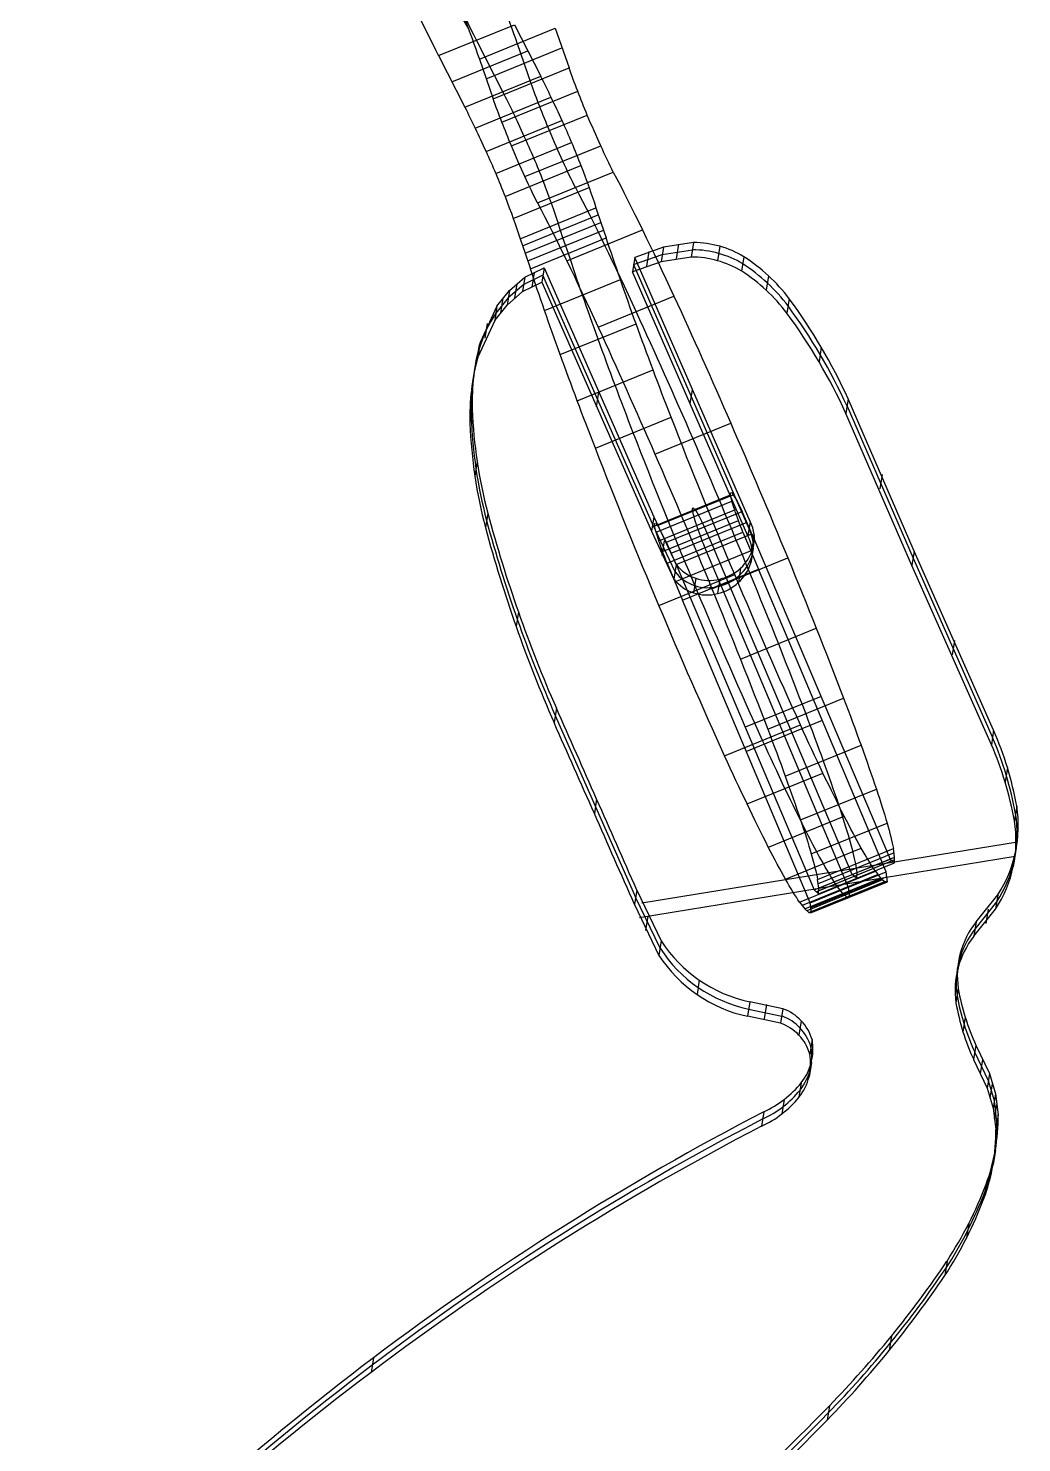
# Model space of a CAD drawing. Extents: x 14 to 133, y -39 to 144.
# Drawn here: x 108.68 to 132.84, y 70.88 to 105.27 of the extents above; entities that cross this region are included whole.
import ezdxf

# ---------------------------------------------------------------- set-up
doc = ezdxf.new("R2010")
doc.units = 0
doc.header["$MEASUREMENT"] = 0
doc.layers.add('LAYER_1', color=255, linetype='CONTINUOUS')

msp = doc.modelspace()

# ---------------------------------------------------------------- linework, layer by layer
at = {"layer": 'LAYER_1', "color": 9}
for p, q in [((114.804, 113.244, 53.295), (119.388, 105.243, 66.389)), ((118.655, 104.608, 56.562), (120.499, 105.36, 56.376)), ((118.655, 104.608, 56.562), (120.499, 105.36, 56.376)), ((119.649, 104.521, 66.053), (121.492, 105.272, 65.867)), ((119.649, 104.521, 66.053), (121.492, 105.272, 65.867)), ((120.499, 105.36, 56.376), (121.138, 104.107, 57.638)), ((120.499, 105.36, 56.376), (121.138, 104.107, 57.638)), ((121.492, 105.272, 65.867), (121.828, 104.307, 65.293)), ((121.492, 105.272, 65.867), (121.828, 104.307, 65.293)), ((120.216, 103.731, 57.731), (119.577, 104.984, 56.469)), ((120.907, 103.931, 65.386), (120.571, 104.897, 65.96)), ((118.655, 104.608, 56.562), (119.294, 103.355, 57.824)), ((118.655, 104.608, 56.562), (119.294, 103.355, 57.824)), ((118.978, 103.971, 57.181), (120.822, 104.723, 56.995)), ((119.812, 104.046, 65.749), (121.655, 104.798, 65.563)), ((119.649, 104.521, 66.053), (119.985, 103.555, 65.479)), ((119.649, 104.521, 66.053), (119.985, 103.555, 65.479)), ((119.985, 103.555, 65.479), (121.828, 104.307, 65.293)), ((119.985, 103.555, 65.479), (121.828, 104.307, 65.293)), ((119.294, 103.355, 57.824), (121.138, 104.107, 57.638)), ((119.294, 103.355, 57.824), (121.138, 104.107, 57.638)), ((119.545, 102.843, 58.246), (121.389, 103.595, 58.06)), ((120.195, 102.993, 65.291), (122.039, 103.745, 65.105)), ((119.81, 102.276, 58.582), (121.654, 103.028, 58.396)), ((119.81, 102.276, 58.582), (121.654, 103.028, 58.396)), ((120.428, 102.411, 65.249), (122.272, 103.163, 65.063)), ((120.428, 102.411, 65.249), (122.272, 103.163, 65.063)), ((120.044, 101.745, 58.759), (121.888, 102.497, 58.572)), ((120.754, 101.665, 65.471), (122.598, 102.417, 65.285)), ((120.273, 101.183, 58.757), (122.117, 101.935, 58.571)), ((120.273, 101.183, 58.757), (122.117, 101.935, 58.571)), ((121.061, 101.025, 65.927), (122.905, 101.777, 65.741)), ((121.061, 101.025, 65.927), (122.905, 101.777, 65.741)), ((120.472, 100.646, 58.553), (122.316, 101.398, 58.367)), ((120.639, 100.156, 58.235), (122.483, 100.908, 58.049)), ((120.639, 100.156, 58.235), (122.483, 100.908, 58.049)), ((122.483, 100.908, 58.049), (122.601, 100.554, 57.783)), ((122.483, 100.908, 58.049), (122.601, 100.554, 57.783)), ((120.696, 99.983, 58.096), (122.54, 100.735, 57.91)), ((120.757, 99.802, 57.969), (122.601, 100.554, 57.783)), ((120.757, 99.802, 57.969), (122.601, 100.554, 57.783)), ((121.679, 100.178, 57.876), (121.561, 100.532, 58.142)), ((122.601, 100.554, 57.783), (122.733, 100.175, 57.562)), ((122.601, 100.554, 57.783), (122.733, 100.175, 57.562)), ((120.639, 100.156, 58.235), (120.757, 99.802, 57.969)), ((120.639, 100.156, 58.235), (120.757, 99.802, 57.969)), ((120.822, 99.615, 57.852), (122.666, 100.367, 57.666)), ((120.89, 99.423, 57.748), (122.733, 100.175, 57.562)), ((120.89, 99.423, 57.748), (122.733, 100.175, 57.562)), ((121.812, 99.799, 57.655), (121.679, 100.178, 57.876)), ((121.771, 99.621, 67.282), (123.615, 100.373, 67.096)), ((120.757, 99.802, 57.969), (120.89, 99.423, 57.748)), ((120.757, 99.802, 57.969), (120.89, 99.423, 57.748)), ((123.397, 99.526, 61.518), (124.095, 99.774, 61.454)), ((124.122, 99.949, 62.438), (123.425, 99.702, 62.502)), ((124.122, 99.949, 62.438), (123.425, 99.702, 62.502)), ((123.767, 99.842, 62.467), (123.712, 99.491, 60.499)), ((124.122, 99.949, 62.438), (124.067, 99.598, 60.47)), ((124.122, 99.949, 62.438), (124.067, 99.598, 60.47)), ((124.095, 99.774, 61.454), (124.828, 99.887, 61.413)), ((124.855, 100.062, 62.397), (124.122, 99.949, 62.438)), ((124.855, 100.062, 62.397), (124.122, 99.949, 62.438)), ((124.486, 100.023, 62.414), (124.431, 99.671, 60.446)), ((124.855, 100.062, 62.397), (124.8, 99.711, 60.429)), ((124.855, 100.062, 62.397), (124.8, 99.711, 60.429)), ((125.492, 99.974, 62.395), (125.437, 99.622, 60.427)), ((120.752, 99.22, 62.663), (121.219, 99.447, 62.609)), ((120.752, 99.22, 62.663), (121.219, 99.447, 62.609)), ((121.219, 99.447, 62.609), (121.164, 99.096, 60.641)), ((121.219, 99.447, 62.609), (121.164, 99.096, 60.641)), ((121.219, 99.447, 62.609), (123.889, 93.398, 63.614)), ((121.219, 99.447, 62.609), (123.889, 93.398, 63.614)), ((123.425, 99.702, 62.502), (123.369, 99.351, 60.533)), ((123.425, 99.702, 62.502), (123.369, 99.351, 60.533)), ((124.067, 99.598, 60.47), (123.369, 99.351, 60.533)), ((124.067, 99.598, 60.47), (123.369, 99.351, 60.533)), ((123.397, 99.526, 61.518), (126.204, 93.107, 62.585)), ((126.231, 93.282, 63.569), (123.425, 99.702, 62.502)), ((126.231, 93.282, 63.569), (123.425, 99.702, 62.502)), ((124.8, 99.711, 60.429), (124.067, 99.598, 60.47)), ((124.8, 99.711, 60.429), (124.067, 99.598, 60.47)), ((126.082, 99.719, 62.424), (126.026, 99.368, 60.456)), ((126.082, 99.719, 62.424), (126.026, 99.368, 60.456)), ((120.725, 99.044, 61.679), (120.351, 98.72, 61.747)), ((120.378, 98.896, 62.731), (120.752, 99.22, 62.663)), ((120.378, 98.896, 62.731), (120.752, 99.22, 62.663)), ((120.51, 98.707, 60.729), (120.565, 99.058, 62.697)), ((120.752, 99.22, 62.663), (120.697, 98.869, 60.695)), ((120.752, 99.22, 62.663), (120.697, 98.869, 60.695)), ((120.697, 98.869, 60.695), (121.164, 99.096, 60.641)), ((120.697, 98.869, 60.695), (121.164, 99.096, 60.641)), ((121.191, 99.272, 61.625), (120.725, 99.044, 61.679)), ((120.93, 98.982, 60.668), (120.986, 99.334, 62.636)), ((121.164, 99.096, 60.641), (123.833, 93.047, 61.646)), ((121.164, 99.096, 60.641), (123.833, 93.047, 61.646)), ((123.861, 93.223, 62.63), (121.191, 99.272, 61.625)), ((121.233, 98.411, 57.06), (123.076, 99.163, 56.874)), ((126.176, 92.931, 61.601), (123.369, 99.351, 60.533)), ((126.176, 92.931, 61.601), (123.369, 99.351, 60.533)), ((126.677, 99.257, 62.49), (126.622, 98.905, 60.522)), ((120.351, 98.72, 61.747), (120.048, 98.344, 61.823)), ((120.075, 98.52, 62.807), (120.378, 98.896, 62.731)), ((120.075, 98.52, 62.807), (120.378, 98.896, 62.731)), ((120.172, 98.357, 60.801), (120.227, 98.708, 62.769)), ((120.378, 98.896, 62.731), (120.323, 98.544, 60.763)), ((120.378, 98.896, 62.731), (120.323, 98.544, 60.763)), ((120.323, 98.544, 60.763), (120.697, 98.869, 60.695)), ((120.323, 98.544, 60.763), (120.697, 98.869, 60.695)), ((122.536, 98.005, 68.338), (124.38, 98.757, 68.152)), ((122.536, 98.005, 68.338), (124.38, 98.757, 68.152)), ((120.075, 98.52, 62.807), (119.663, 97.631, 62.977)), ((120.075, 98.52, 62.807), (119.663, 97.631, 62.977)), ((120.02, 98.169, 60.839), (120.323, 98.544, 60.763)), ((120.02, 98.169, 60.839), (120.323, 98.544, 60.763)), ((120.075, 98.52, 62.807), (120.02, 98.169, 60.839)), ((120.075, 98.52, 62.807), (120.02, 98.169, 60.839)), ((127.182, 98.699, 62.575), (127.126, 98.347, 60.607)), ((127.182, 98.699, 62.575), (127.126, 98.347, 60.607)), ((120.02, 98.169, 60.839), (119.608, 97.28, 61.009)), ((120.02, 98.169, 60.839), (119.608, 97.28, 61.009)), ((119.835, 98.091, 62.89), (119.78, 97.74, 60.922)), ((121.613, 97.338, 56.497), (123.457, 98.09, 56.311)), ((121.613, 97.338, 56.497), (123.457, 98.09, 56.311)), ((119.663, 97.631, 62.977), (119.608, 97.28, 61.009)), ((119.663, 97.631, 62.977), (119.608, 97.28, 61.009)), ((127.963, 97.516, 62.764), (127.908, 97.165, 60.796)), ((119.508, 96.828, 63.125), (119.453, 96.477, 61.157)), ((122.027, 96.217, 56.066), (123.871, 96.969, 55.88)), ((122.498, 96.071, 61.143), (122.554, 96.423, 63.112)), ((124.773, 96.141, 61.067), (124.828, 96.492, 63.035)), ((119.473, 96.011, 63.272), (119.418, 95.66, 61.303)), ((119.473, 96.011, 63.272), (119.418, 95.66, 61.303)), ((128.616, 96.261, 62.97), (128.561, 95.91, 61.002)), ((128.616, 96.261, 62.97), (128.561, 95.91, 61.002)), ((128.589, 96.086, 61.986), (130.195, 92.387, 62.601)), ((130.223, 92.563, 63.585), (128.616, 96.261, 62.97)), ((130.223, 92.563, 63.585), (128.616, 96.261, 62.97)), ((122.468, 95.063, 55.772), (124.312, 95.815, 55.586)), ((122.468, 95.063, 55.772), (124.312, 95.815, 55.586)), ((123.917, 94.919, 69.55), (125.761, 95.671, 69.364)), ((130.167, 92.212, 61.617), (128.561, 95.91, 61.002)), ((130.167, 92.212, 61.617), (128.561, 95.91, 61.002)), ((119.592, 94.737, 63.496), (119.537, 94.386, 61.528)), ((129.444, 94.423, 63.275), (129.389, 94.071, 61.307)), ((123.911, 93.177, 62.451), (125.755, 93.929, 62.265)), ((123.911, 93.177, 62.451), (125.755, 93.929, 62.265)), ((123.978, 93.181, 63.13), (125.822, 93.933, 62.944)), ((123.947, 93.024, 62.185), (125.79, 93.776, 61.999)), ((124.012, 92.81, 61.972), (125.856, 93.562, 61.786)), ((124.012, 92.81, 61.972), (125.856, 93.562, 61.786)), ((119.85, 93.482, 63.713), (119.794, 93.131, 61.745)), ((119.85, 93.482, 63.713), (119.794, 93.131, 61.745)), ((123.889, 93.398, 63.614), (123.833, 93.047, 61.646)), ((123.889, 93.398, 63.614), (123.833, 93.047, 61.646)), ((124.406, 92.056, 62.823), (123.861, 93.223, 62.63)), ((123.889, 93.398, 63.614), (124.433, 92.232, 63.807)), ((123.889, 93.398, 63.614), (124.433, 92.232, 63.807)), ((124.103, 92.552, 61.829), (125.947, 93.304, 61.643)), ((124.194, 92.776, 63.635), (126.038, 93.527, 63.449)), ((124.194, 92.776, 63.635), (126.038, 93.527, 63.449)), ((124.313, 92.513, 63.751), (126.157, 93.265, 63.565)), ((126.277, 92.984, 63.621), (126.038, 93.527, 63.449)), ((126.277, 92.984, 63.621), (126.038, 93.527, 63.449)), ((126.231, 93.282, 63.569), (126.176, 92.931, 61.601)), ((126.231, 93.282, 63.569), (126.176, 92.931, 61.601)), ((123.833, 93.047, 61.646), (124.378, 91.88, 61.839)), ((123.833, 93.047, 61.646), (124.378, 91.88, 61.839)), ((124.212, 92.27, 61.767), (126.056, 93.022, 61.581)), ((124.212, 92.27, 61.767), (126.056, 93.022, 61.581)), ((124.433, 92.232, 63.807), (126.277, 92.984, 63.621)), ((124.433, 92.232, 63.807), (126.277, 92.984, 63.621)), ((125.116, 93.151, 63.542), (125.355, 92.608, 63.714)), ((126.056, 93.022, 61.581), (126.432, 92.121, 61.671)), ((126.056, 93.022, 61.581), (126.432, 92.121, 61.671)), ((126.329, 92.962, 63.624), (126.274, 92.611, 61.655)), ((126.277, 92.984, 63.621), (129.636, 85.073, 64.939)), ((126.277, 92.984, 63.621), (129.636, 85.073, 64.939)), ((124.143, 92.807, 63.713), (124.088, 92.456, 61.745)), ((124.433, 92.232, 63.807), (124.194, 92.776, 63.635)), ((124.433, 92.232, 63.807), (124.194, 92.776, 63.635)), ((124.399, 91.817, 61.786), (126.243, 92.569, 61.6)), ((125.51, 91.745, 61.764), (125.134, 92.646, 61.674)), ((128.714, 84.697, 65.032), (125.355, 92.608, 63.714)), ((126.305, 92.629, 63.684), (126.25, 92.278, 61.716)), ((126.305, 92.629, 63.684), (126.25, 92.278, 61.716)), ((130.223, 92.563, 63.585), (130.167, 92.212, 61.617)), ((130.223, 92.563, 63.585), (130.167, 92.212, 61.617)), ((132.154, 88.205, 64.309), (130.223, 92.563, 63.585)), ((132.154, 88.205, 64.309), (130.223, 92.563, 63.585)), ((124.212, 92.27, 61.767), (124.588, 91.369, 61.857)), ((124.212, 92.27, 61.767), (124.588, 91.369, 61.857)), ((124.433, 92.232, 63.807), (124.378, 91.88, 61.839)), ((124.433, 92.232, 63.807), (124.378, 91.88, 61.839)), ((124.433, 92.232, 63.807), (127.792, 84.321, 65.125)), ((124.433, 92.232, 63.807), (127.792, 84.321, 65.125)), ((125.303, 91.645, 70.053), (127.147, 92.397, 69.867)), ((125.303, 91.645, 70.053), (127.147, 92.397, 69.867)), ((132.099, 87.854, 62.341), (130.167, 92.212, 61.617)), ((132.099, 87.854, 62.341), (130.167, 92.212, 61.617)), ((130.195, 92.387, 62.601), (132.127, 88.03, 63.325)), ((124.014, 91.237, 55.631), (125.858, 91.989, 55.445)), ((124.588, 91.369, 61.857), (126.432, 92.121, 61.671)), ((124.588, 91.369, 61.857), (126.432, 92.121, 61.671)), ((124.91, 91.899, 63.853), (124.854, 91.548, 61.885)), ((125.492, 91.881, 63.84), (125.437, 91.529, 61.872)), ((125.492, 91.881, 63.84), (125.437, 91.529, 61.872)), ((126, 92.148, 63.778), (125.945, 91.797, 61.81)), ((129.539, 84.764, 62.725), (126.432, 92.121, 61.671)), ((129.539, 84.764, 62.725), (126.432, 92.121, 61.671)), ((125.51, 91.745, 61.764), (128.617, 84.388, 62.818)), ((127.695, 84.012, 62.911), (124.588, 91.369, 61.857)), ((127.695, 84.012, 62.911), (124.588, 91.369, 61.857)), ((120.595, 91.081, 64.12), (120.54, 90.73, 62.152)), ((125.997, 89.932, 70.008), (127.841, 90.684, 69.822)), ((131.203, 90.39, 63.946), (131.148, 90.039, 61.978)), ((121.519, 88.741, 64.512), (121.463, 88.39, 62.544)), ((121.519, 88.741, 64.512), (121.463, 88.39, 62.544)), ((127.957, 89.028, 64.28), (126.113, 88.276, 64.466)), ((126.661, 88.23, 69.716), (128.505, 88.982, 69.53)), ((126.661, 88.23, 69.716), (128.505, 88.982, 69.53)), ((121.491, 88.565, 63.528), (123.448, 84.144, 64.263)), ((127.986, 88.443, 62.198), (126.142, 87.691, 62.384)), ((125.612, 87.583, 56.699), (127.456, 88.335, 56.513)), ((125.612, 87.583, 56.699), (127.456, 88.335, 56.513)), ((132.154, 88.205, 64.309), (132.099, 87.854, 62.341)), ((132.154, 88.205, 64.309), (132.099, 87.854, 62.341)), ((127.085, 87.089, 69.307), (128.929, 87.841, 69.121)), ((126.158, 86.413, 57.387), (128.002, 87.165, 57.201)), ((132.488, 87.296, 64.462), (132.432, 86.945, 62.494)), ((127.459, 86.023, 68.698), (129.303, 86.774, 68.512)), ((127.459, 86.023, 68.698), (129.303, 86.774, 68.512)), ((122.498, 86.531, 64.88), (122.443, 86.179, 62.911)), ((132.714, 86.356, 64.624), (132.659, 86.005, 62.656)), ((132.714, 86.356, 64.624), (132.659, 86.005, 62.656)), ((126.675, 85.365, 58.267), (128.519, 86.117, 58.081)), ((126.675, 85.365, 58.267), (128.519, 86.117, 58.081)), ((127.718, 85.197, 67.927), (129.562, 85.949, 67.741)), ((123.598, 84.005, 65.3), (132.731, 85.494, 64.777)), ((127.091, 84.586, 59.24), (128.935, 85.337, 59.054)), ((127.872, 84.579, 66.959), (129.716, 85.331, 66.773)), ((127.872, 84.579, 66.959), (129.716, 85.331, 66.773)), ((129.746, 85.121, 66.22), (129.716, 85.331, 66.773)), ((129.746, 85.121, 66.22), (129.716, 85.331, 66.773)), ((123.543, 83.653, 63.332), (132.676, 85.143, 62.809)), ((127.792, 84.321, 65.125), (129.636, 85.073, 64.939)), ((127.792, 84.321, 65.125), (129.636, 85.073, 64.939)), ((129.689, 85.027, 65.279), (127.845, 84.275, 65.465)), ((129.731, 85.226, 66.497), (127.887, 84.474, 66.683)), ((127.898, 84.229, 65.804), (129.742, 84.981, 65.618)), ((127.898, 84.229, 65.804), (129.742, 84.981, 65.618)), ((129.744, 85.051, 65.919), (127.9, 84.299, 66.105)), ((127.902, 84.369, 66.406), (129.746, 85.121, 66.22)), ((127.902, 84.369, 66.406), (129.746, 85.121, 66.22)), ((128.794, 84.955, 66.866), (128.824, 84.745, 66.313)), ((129.636, 85.073, 64.939), (129.742, 84.981, 65.618)), ((129.636, 85.073, 64.939), (129.742, 84.981, 65.618)), ((129.742, 84.981, 65.618), (129.746, 85.121, 66.22)), ((129.742, 84.981, 65.618), (129.746, 85.121, 66.22)), ((132.687, 85.239, 64.824), (132.632, 84.887, 62.856)), ((127.434, 84.024, 60.378), (129.278, 84.776, 60.192)), ((127.434, 84.024, 60.378), (129.278, 84.776, 60.192)), ((129.342, 84.694, 60.492), (127.498, 83.942, 60.678)), ((127.562, 83.86, 60.979), (129.406, 84.612, 60.792)), ((127.562, 83.86, 60.979), (129.406, 84.612, 60.792)), ((127.695, 84.012, 62.911), (129.539, 84.764, 62.725)), ((127.695, 84.012, 62.911), (129.539, 84.764, 62.725)), ((129.555, 84.643, 62.398), (127.711, 83.891, 62.585)), ((128.82, 84.605, 65.711), (128.714, 84.697, 65.032)), ((128.824, 84.745, 66.313), (128.82, 84.605, 65.711)), ((129.278, 84.776, 60.192), (129.406, 84.612, 60.792)), ((129.278, 84.776, 60.192), (129.406, 84.612, 60.792)), ((129.406, 84.612, 60.792), (129.504, 84.526, 61.42)), ((129.406, 84.612, 60.792), (129.504, 84.526, 61.42)), ((129.572, 84.522, 62.072), (129.539, 84.764, 62.725)), ((129.572, 84.522, 62.072), (129.539, 84.764, 62.725)), ((123.476, 84.319, 65.247), (123.421, 83.968, 63.279)), ((123.476, 84.319, 65.247), (123.421, 83.968, 63.279)), ((123.476, 84.319, 65.247), (124.07, 83.081, 65.451)), ((123.476, 84.319, 65.247), (124.07, 83.081, 65.451)), ((129.455, 84.569, 61.106), (127.611, 83.817, 61.292)), ((127.66, 83.774, 61.606), (129.504, 84.526, 61.42)), ((127.66, 83.774, 61.606), (129.504, 84.526, 61.42)), ((129.538, 84.524, 61.746), (127.694, 83.772, 61.932)), ((127.728, 83.77, 62.258), (129.572, 84.522, 62.072)), ((127.728, 83.77, 62.258), (129.572, 84.522, 62.072)), ((127.792, 84.321, 65.125), (127.898, 84.229, 65.804)), ((127.792, 84.321, 65.125), (127.898, 84.229, 65.804)), ((127.902, 84.369, 66.406), (127.872, 84.579, 66.959)), ((127.902, 84.369, 66.406), (127.872, 84.579, 66.959)), ((127.898, 84.229, 65.804), (127.902, 84.369, 66.406)), ((127.898, 84.229, 65.804), (127.902, 84.369, 66.406)), ((128.484, 84.236, 60.885), (128.356, 84.4, 60.285)), ((128.617, 84.388, 62.818), (128.65, 84.146, 62.165)), ((129.504, 84.526, 61.42), (129.572, 84.522, 62.072)), ((129.504, 84.526, 61.42), (129.572, 84.522, 62.072)), ((123.421, 83.968, 63.279), (124.015, 82.73, 63.483)), ((123.421, 83.968, 63.279), (124.015, 82.73, 63.483)), ((124.042, 82.905, 64.467), (123.448, 84.144, 64.263)), ((127.434, 84.024, 60.378), (127.562, 83.86, 60.979)), ((127.434, 84.024, 60.378), (127.562, 83.86, 60.979)), ((127.728, 83.77, 62.258), (127.695, 84.012, 62.911)), ((127.728, 83.77, 62.258), (127.695, 84.012, 62.911)), ((128.582, 84.15, 61.513), (128.484, 84.236, 60.885)), ((128.65, 84.146, 62.165), (128.582, 84.15, 61.513)), ((132.227, 84.031, 64.036), (131.7, 83.371, 64.169)), ((131.727, 83.547, 65.153), (132.255, 84.207, 65.021)), ((131.727, 83.547, 65.153), (132.255, 84.207, 65.021)), ((132.255, 84.207, 65.021), (132.2, 83.856, 63.052)), ((132.255, 84.207, 65.021), (132.2, 83.856, 63.052)), ((123.742, 83.686, 65.353), (123.686, 83.334, 63.385)), ((127.562, 83.86, 60.979), (127.66, 83.774, 61.606)), ((127.562, 83.86, 60.979), (127.66, 83.774, 61.606)), ((127.66, 83.774, 61.606), (127.728, 83.77, 62.258)), ((127.66, 83.774, 61.606), (127.728, 83.77, 62.258)), ((131.672, 83.195, 63.185), (132.2, 83.856, 63.052)), ((131.672, 83.195, 63.185), (132.2, 83.856, 63.052)), ((132.019, 83.855, 65.09), (131.963, 83.504, 63.122)), ((131.727, 83.547, 65.153), (131.672, 83.195, 63.185)), ((131.727, 83.547, 65.153), (131.672, 83.195, 63.185)), ((124.07, 83.081, 65.451), (124.015, 82.73, 63.483)), ((124.07, 83.081, 65.451), (124.015, 82.73, 63.483)), ((131.343, 82.782, 65.301), (131.288, 82.43, 63.333)), ((124.996, 82.129, 65.595), (124.94, 81.778, 63.627)), ((131.293, 81.928, 65.454), (131.237, 81.577, 63.486)), ((131.293, 81.928, 65.454), (131.237, 81.577, 63.486)), ((126.221, 81.602, 65.655), (126.166, 81.251, 63.687)), ((126.221, 81.602, 65.655), (126.166, 81.251, 63.687)), ((127.029, 81.433, 65.663), (126.221, 81.602, 65.655)), ((127.029, 81.433, 65.663), (126.221, 81.602, 65.655)), ((126.629, 81.539, 65.655), (126.574, 81.187, 63.687)), ((126.974, 81.081, 63.695), (126.166, 81.251, 63.687)), ((126.974, 81.081, 63.695), (126.166, 81.251, 63.687)), ((126.193, 81.426, 64.671), (127.001, 81.257, 64.679)), ((127.029, 81.433, 65.663), (126.974, 81.081, 63.695)), ((127.029, 81.433, 65.663), (126.974, 81.081, 63.695)), ((131.463, 81.226, 65.575), (131.408, 80.874, 63.607)), ((127.474, 81.141, 65.702), (127.419, 80.789, 63.734)), ((127.738, 80.682, 65.777), (127.682, 80.33, 63.809)), ((127.738, 80.682, 65.777), (127.682, 80.33, 63.809)), ((131.723, 80.55, 65.688), (131.668, 80.199, 63.72)), ((131.723, 80.55, 65.688), (131.668, 80.199, 63.72)), ((131.723, 80.55, 65.688), (132.052, 79.858, 65.803)), ((131.723, 80.55, 65.688), (132.052, 79.858, 65.803)), ((127.721, 80.129, 65.876), (127.665, 79.778, 63.908)), ((131.668, 80.199, 63.72), (131.997, 79.506, 63.835)), ((131.668, 80.199, 63.72), (131.997, 79.506, 63.835)), ((132.025, 79.682, 64.819), (131.696, 80.374, 64.704)), ((131.884, 80.202, 65.746), (131.829, 79.851, 63.778)), ((132.052, 79.858, 65.803), (131.997, 79.506, 63.835)), ((132.052, 79.858, 65.803), (131.997, 79.506, 63.835)), ((132.052, 79.858, 65.803), (132.2, 79.367, 65.886)), ((132.052, 79.858, 65.803), (132.2, 79.367, 65.886)), ((127.475, 79.633, 65.972), (127.42, 79.282, 64.003)), ((127.475, 79.633, 65.972), (127.42, 79.282, 64.003)), ((131.997, 79.506, 63.835), (132.144, 79.015, 63.918)), ((131.997, 79.506, 63.835), (132.144, 79.015, 63.918)), ((132.172, 79.191, 64.902), (132.025, 79.682, 64.819)), ((132.071, 79.261, 63.877), (132.126, 79.612, 65.845)), ((127.061, 79.23, 66.055), (127.006, 78.878, 64.087)), ((132.2, 79.367, 65.886), (132.144, 79.015, 63.918)), ((132.2, 79.367, 65.886), (132.144, 79.015, 63.918)), ((132.235, 78.676, 64.993), (132.172, 79.191, 64.902)), ((132.176, 78.758, 63.963), (132.231, 79.109, 65.932)), ((132.2, 79.367, 65.886), (132.262, 78.852, 65.977)), ((132.2, 79.367, 65.886), (132.262, 78.852, 65.977)), ((126.565, 78.93, 66.123), (126.51, 78.579, 64.154)), ((126.565, 78.93, 66.123), (126.51, 78.579, 64.154)), ((132.144, 79.015, 63.918), (132.207, 78.5, 64.009)), ((132.144, 79.015, 63.918), (132.207, 78.5, 64.009)), ((132.262, 78.852, 65.977), (132.207, 78.5, 64.009)), ((132.262, 78.852, 65.977), (132.207, 78.5, 64.009)), ((132.195, 77.998, 66.131), (132.14, 77.647, 64.163)), ((131.972, 77.171, 66.285), (131.917, 76.82, 64.317)), ((131.972, 77.171, 66.285), (131.917, 76.82, 64.317)), ((131.547, 76.209, 66.469), (131.491, 75.858, 64.5)), ((131.02, 75.298, 66.646), (130.964, 74.946, 64.678)), ((131.02, 75.298, 66.646), (130.964, 74.946, 64.678)), ((129.669, 73.476, 67.009), (129.614, 73.125, 65.041)), ((117.07, 72.944, 67.458), (117.015, 72.593, 65.49)), ((128.159, 71.782, 67.354), (128.103, 71.43, 65.386)), ((128.159, 71.782, 67.354), (128.103, 71.43, 65.386))]:
    msp.add_line(p, q, dxfattribs=at)
at = {"layer": 'LAYER_1', "color": 9, "extrusion": (0.921949, 0.375973, -0.093023)}
for centre, radius, start, end in [((62.375, 82.352, 144.462), 15.932, 229.6403, 240.8149), ((55.624, 71.632, 144.462), 9.054, 101.5741, 116.3764), ((62.375, 82.352, 143.462), 15.932, 229.6403, 240.8149), ((62.375, 82.352, 143.462), 15.932, 229.6403, 240.8149), ((55.624, 71.632, 143.462), 9.054, 101.5741, 116.3763), ((55.624, 71.632, 143.462), 9.054, 101.5741, 116.3763), ((49.491, 81.58, 145.462), 2.647, 267.0389, 294.2999), ((49.491, 81.58, 145.462), 2.647, 267.0389, 294.2999), ((49.491, 81.58, 144.462), 2.647, 267.0386, 294.3001), ((47.45, 67.769, 145.462), 4.904, 49.1692, 65.7642), ((47.45, 67.769, 145.462), 4.904, 49.1692, 65.7642), ((49.491, 81.58, 143.462), 2.647, 267.0389, 294.2999), ((49.491, 81.58, 143.462), 2.647, 267.0389, 294.2999), ((47.45, 67.769, 144.462), 4.904, 49.169, 65.7645), ((47.45, 67.769, 143.462), 4.904, 49.1692, 65.7642), ((47.45, 67.769, 143.462), 4.904, 49.1692, 65.7642), ((48.584, 70.401, 145.462), 2.038, 64.4762, 98.7227), ((48.584, 70.401, 145.462), 2.038, 64.4762, 98.7227), ((49.672, 81.69, 145.462), 2.771, 228.3929, 263.4201), ((49.672, 81.69, 145.462), 2.771, 228.3929, 263.4201), ((48.584, 70.401, 144.462), 2.038, 64.4758, 98.7232), ((49.672, 81.69, 144.462), 2.771, 228.3925, 263.4205), ((48.584, 70.401, 143.462), 2.038, 64.4762, 98.7227), ((48.584, 70.401, 143.462), 2.038, 64.4762, 98.7227), ((49.672, 81.69, 143.462), 2.771, 228.3929, 263.4201), ((49.672, 81.69, 143.462), 2.771, 228.3929, 263.4201), ((48.954, 69.614, 145.462), 2.883, 103.617, 127.8148), ((48.954, 69.614, 145.462), 2.883, 103.617, 127.8148), ((48.954, 69.615, 144.462), 2.883, 103.6166, 127.8151), ((39.451, 71.546, 145.462), 11.635, 43.9233, 64.4049), ((39.451, 71.546, 145.462), 11.635, 43.9233, 64.4049), ((48.954, 69.614, 143.462), 2.883, 103.617, 127.8148), ((48.954, 69.614, 143.462), 2.883, 103.617, 127.8148), ((39.451, 71.546, 144.462), 11.635, 43.9232, 64.4049), ((39.451, 71.546, 143.462), 11.635, 43.9233, 64.4049), ((39.451, 71.546, 143.462), 11.635, 43.9233, 64.4049), ((39.804, 80.433, 145.462), 11.19, 293.1822, 306.197), ((39.804, 80.433, 145.462), 11.19, 293.1822, 306.197), ((39.804, 80.433, 144.462), 11.19, 293.1821, 306.1971), ((39.804, 80.433, 143.462), 11.19, 293.1822, 306.197), ((39.804, 80.433, 143.462), 11.19, 293.1822, 306.197), ((36.858, 66.181, 145.462), 17.594, 64.3378, 87.7642), ((36.858, 66.181, 145.462), 17.594, 64.3378, 87.7642), ((36.858, 66.181, 144.462), 17.594, 64.3376, 87.7644), ((39.804, 80.433, 145.462), 11.19, 280.1672, 293.1821), ((39.804, 80.433, 145.462), 11.19, 280.1672, 293.1821), ((39.804, 80.433, 144.462), 11.19, 280.1672, 293.1821), ((36.858, 66.181, 143.462), 17.594, 64.3378, 87.7642), ((36.858, 66.181, 143.462), 17.594, 64.3378, 87.7642), ((39.804, 80.433, 143.462), 11.19, 280.1672, 293.1821), ((39.804, 80.433, 143.462), 11.19, 280.1672, 293.1821), ((39.241, 83.122, 145.462), 13.936, 246.4208, 280.4944), ((39.241, 83.122, 145.462), 13.936, 246.4208, 280.4944), ((39.241, 83.121, 144.462), 13.936, 246.4203, 280.4949), ((39.241, 83.122, 143.462), 13.936, 246.4208, 280.4944), ((39.241, 83.122, 143.462), 13.936, 246.4208, 280.4944), ((38.547, 76.438, 145.462), 0.992, 341.6848, 62.1755), ((38.547, 76.438, 145.462), 0.992, 341.6848, 62.1755), ((38.464, 76.543, 145.462), 1.106, 305.781, 337.8728), ((38.464, 76.543, 145.462), 1.106, 305.781, 337.8728), ((38.547, 76.438, 144.462), 0.992, 341.6847, 62.1756), ((38.464, 76.543, 144.462), 1.106, 305.7804, 337.8734), ((38.464, 76.543, 145.462), 1.106, 273.688, 305.7797), ((38.464, 76.543, 145.462), 1.106, 273.688, 305.7797), ((38.547, 76.438, 143.462), 0.992, 341.6848, 62.1755), ((38.547, 76.438, 143.462), 0.992, 341.6848, 62.1755), ((38.464, 76.543, 143.462), 1.106, 305.781, 337.8728), ((38.464, 76.543, 143.462), 1.106, 305.781, 337.8728), ((38.464, 76.543, 144.462), 1.106, 273.6874, 305.7804), ((38.464, 76.543, 143.462), 1.106, 273.688, 305.7797), ((38.464, 76.543, 143.462), 1.106, 273.688, 305.7797), ((36.951, 70.076, 145.462), 13.699, 87.5166, 103.0014), ((36.951, 70.076, 145.462), 13.699, 87.5166, 103.0014), ((36.951, 70.076, 144.462), 13.698, 87.5165, 103.0015), ((36.951, 70.076, 143.462), 13.699, 87.5166, 103.0014), ((36.951, 70.076, 143.462), 13.699, 87.5166, 103.0014), ((35.659, 76.118, 145.462), 7.521, 103.763, 123.3501), ((35.659, 76.118, 145.462), 7.521, 103.763, 123.3501), ((35.659, 76.118, 144.462), 7.521, 103.7629, 123.3502), ((35.659, 76.118, 143.462), 7.521, 103.763, 123.3501), ((35.659, 76.118, 143.462), 7.521, 103.763, 123.3501), ((37.438, 78.929, 145.462), 9.372, 228.3616, 246.2719), ((37.438, 78.929, 145.462), 9.372, 228.3616, 246.2719), ((37.438, 78.928, 144.462), 9.371, 228.3614, 246.2721), ((37.438, 78.929, 143.462), 9.372, 228.3616, 246.2719), ((37.438, 78.929, 143.462), 9.372, 228.3616, 246.2719), ((34.029, 78.747, 145.462), 4.43, 124.4385, 154.4984), ((34.029, 78.747, 145.462), 4.43, 124.4385, 154.4984), ((34.029, 78.747, 144.462), 4.43, 124.4381, 154.4989), ((34.029, 78.747, 143.462), 4.43, 124.4385, 154.4984), ((34.029, 78.747, 143.462), 4.43, 124.4385, 154.4984), ((35.295, 76.48, 145.462), 6.118, 203.4622, 228.1206), ((35.295, 76.48, 145.462), 6.118, 203.4622, 228.1206), ((35.295, 76.48, 144.462), 6.118, 203.4618, 228.1209), ((35.295, 76.48, 143.462), 6.118, 203.4622, 228.1206), ((35.295, 76.48, 143.462), 6.118, 203.4622, 228.1206)]:
    msp.add_arc(centre, radius, start, end, dxfattribs=at)
at = {"layer": 'LAYER_1', "color": 9, "extrusion": (0.027631, 0.17572, 0.984052)}
for centre, radius, start, end in [((-108.16, -102.923, 81.435), 2.363, 247.5584, 278.8336), ((-108.16, -102.922, 82.435), 2.363, 247.559, 278.833), ((-108.16, -102.922, 82.435), 2.363, 247.559, 278.833), ((-108.16, -102.922, 80.435), 2.363, 247.559, 278.833), ((-108.16, -102.922, 80.435), 2.363, 247.559, 278.833), ((-107.306, -101.2, 81.435), 4.282, 225.5172, 245.7974), ((-107.306, -101.2, 82.435), 4.282, 225.5173, 245.7973), ((-107.306, -101.2, 82.435), 4.282, 225.5173, 245.7973), ((-107.306, -101.2, 80.435), 4.282, 225.5173, 245.7973), ((-107.306, -101.2, 80.435), 4.282, 225.5173, 245.7973), ((-100.496, -94.484, 81.435), 13.846, 213.049, 224.8875), ((-100.496, -94.484, 82.435), 13.846, 213.0491, 224.8875), ((-100.496, -94.484, 82.435), 13.846, 213.0491, 224.8875), ((-106.34, -101.59, 81.435), 3.319, 335.716, 352.9464), ((-100.496, -94.484, 80.435), 13.846, 213.0491, 224.8875), ((-100.496, -94.484, 80.435), 13.846, 213.0491, 224.8875), ((-108.709, -101.387, 81.435), 5.696, 353.8459, 10.575), ((-108.709, -101.387, 82.435), 5.696, 353.8461, 10.5747), ((-108.709, -101.387, 82.435), 5.696, 353.8461, 10.5747), ((-108.709, -101.387, 80.435), 5.696, 353.8461, 10.5747), ((-108.709, -101.387, 80.435), 5.696, 353.8461, 10.5747), ((-114.937, -102.63, 82.435), 12.047, 10.9527, 23.3181), ((-114.937, -102.63, 82.435), 12.047, 10.9527, 23.3181), ((-114.937, -102.63, 80.435), 12.047, 10.9527, 23.3181), ((-114.937, -102.63, 80.435), 12.047, 10.9527, 23.3181), ((-114.937, -102.63, 81.435), 12.047, 10.9526, 23.3182), ((-135.263, -111.632, 81.435), 34.277, 23.6878, 32.2028), ((-135.258, -111.63, 82.435), 34.271, 23.6872, 32.2034), ((-135.258, -111.63, 82.435), 34.271, 23.6872, 32.2034), ((-109.452, -98.118, 82.435), 0.937, 174.2743, 216.0043), ((-109.452, -98.118, 82.435), 0.937, 174.2743, 216.0043), ((-135.258, -111.63, 80.435), 34.271, 23.6872, 32.2034), ((-135.258, -111.63, 80.435), 34.271, 23.6872, 32.2034), ((-109.452, -98.118, 80.435), 0.937, 174.2743, 216.0043), ((-109.452, -98.118, 80.435), 0.937, 174.2743, 216.0043), ((-109.452, -98.118, 81.435), 0.937, 174.2736, 216.0051), ((-109.271, -98.184, 82.435), 1.124, 112.2428, 171.7996), ((-109.271, -98.184, 82.435), 1.124, 112.2428, 171.7996), ((-109.286, -98.065, 82.435), 1.008, 46.8373, 114.0488), ((-109.286, -98.065, 82.435), 1.008, 46.8373, 114.0488), ((-109.271, -98.184, 80.435), 1.124, 112.2428, 171.7996), ((-109.271, -98.184, 80.435), 1.124, 112.2428, 171.7996), ((-109.271, -98.184, 81.435), 1.124, 112.2428, 171.7996), ((-109.286, -98.065, 80.435), 1.008, 46.8373, 114.0488), ((-109.286, -98.065, 80.435), 1.008, 46.8373, 114.0488), ((-109.286, -98.065, 81.435), 1.008, 46.8373, 114.0488), ((1774.797, 1103.12, 82.435), 2229.339, 212.333555, 212.459263), ((1774.797, 1103.12, 82.435), 2229.339, 212.333555, 212.459263), ((1774.797, 1103.12, 80.435), 2229.339, 212.333555, 212.459263), ((1774.797, 1103.12, 80.435), 2229.339, 212.333555, 212.459263), ((-109.514, -89.935, 82.435), 8.643, 198.9301, 211.9359), ((-109.514, -89.935, 82.435), 8.643, 198.9301, 211.9359), ((-109.514, -89.935, 80.435), 8.643, 198.9301, 211.9359), ((-109.514, -89.935, 80.435), 8.643, 198.9301, 211.9359), ((-109.514, -89.935, 81.435), 8.643, 198.93, 211.936), ((-114.726, -91.78, 82.435), 3.114, 155.9128, 197.9317), ((-114.726, -91.78, 82.435), 3.114, 155.9128, 197.9317), ((-114.726, -91.78, 80.435), 3.114, 155.9128, 197.9317), ((-114.726, -91.78, 80.435), 3.114, 155.9128, 197.9317), ((-114.727, -91.78, 81.435), 3.114, 155.9121, 197.9324), ((-119.064, -88.705, 81.435), 2.186, 331.0776, 16.9186), ((-119.064, -88.705, 82.435), 2.186, 331.0776, 16.9186), ((-119.064, -88.705, 82.435), 2.186, 331.0776, 16.9186), ((-112.203, -90.325, 81.435), 3.389, 41.3405, 86.7887), ((-112.203, -90.325, 82.435), 3.389, 41.3405, 86.7887), ((-112.203, -90.325, 82.435), 3.389, 41.3405, 86.7887), ((-119.064, -88.705, 80.435), 2.186, 331.0776, 16.9186), ((-119.064, -88.705, 80.435), 2.186, 331.0776, 16.9186), ((-112.203, -90.325, 80.435), 3.389, 41.3405, 86.7887), ((-112.203, -90.325, 80.435), 3.389, 41.3405, 86.7887), ((-122.411, -89.9, 82.435), 5.738, 18.6015, 33.2475), ((-122.411, -89.9, 82.435), 5.738, 18.6015, 33.2475), ((-122.411, -89.9, 80.435), 5.738, 18.6015, 33.2475), ((-122.411, -89.9, 80.435), 5.738, 18.6015, 33.2475), ((-122.411, -89.9, 81.435), 5.738, 18.6015, 33.2476), ((-112.615, -85.776, 81.435), 1.145, 204.8486, 258.8148), ((-112.615, -85.776, 82.435), 1.145, 204.8486, 258.8148), ((-112.615, -85.776, 82.435), 1.145, 204.8486, 258.8148), ((-112.615, -85.776, 80.435), 1.145, 204.8486, 258.8148), ((-112.615, -85.776, 80.435), 1.145, 204.8486, 258.8148), ((-112.387, -85.817, 81.435), 1.341, 150.8003, 199.1496), ((-112.387, -85.817, 82.435), 1.341, 150.8003, 199.1496), ((-112.387, -85.817, 82.435), 1.341, 150.8003, 199.1496), ((-112.387, -85.817, 80.435), 1.341, 150.8003, 199.1496), ((-112.387, -85.817, 80.435), 1.341, 150.8003, 199.1496), ((-111.34, -86.434, 81.435), 2.557, 123.9579, 150.1801), ((-111.34, -86.434, 82.435), 2.557, 123.9582, 150.1798), ((-111.34, -86.434, 82.435), 2.557, 123.9582, 150.1798), ((-111.34, -86.434, 80.435), 2.557, 123.9582, 150.1798), ((-111.34, -86.434, 80.435), 2.557, 123.9582, 150.1798), ((-153.165, -30.339, 81.435), 67.417, 306.81286, 326.04774), ((-153.165, -30.339, 82.435), 67.418, 306.81299, 326.04761), ((-153.165, -30.339, 82.435), 67.418, 306.81299, 326.04761), ((-113.68, -84.338, 82.435), 4.795, 168.7339, 189.5553), ((-113.68, -84.338, 82.435), 4.795, 168.7339, 189.5553), ((-153.165, -30.339, 80.435), 67.418, 306.81299, 326.04761), ((-153.165, -30.339, 80.435), 67.418, 306.81299, 326.04761), ((-113.68, -84.338, 80.435), 4.795, 168.7339, 189.5553), ((-113.68, -84.338, 80.435), 4.795, 168.7339, 189.5553), ((-113.68, -84.338, 81.435), 4.795, 168.7339, 189.5554), ((-108.577, -85.418, 82.435), 10.011, 156.1476, 168.3762), ((-108.577, -85.418, 82.435), 10.011, 156.1476, 168.3762), ((-108.577, -85.418, 80.435), 10.011, 156.1476, 168.3762), ((-108.577, -85.418, 80.435), 10.011, 156.1476, 168.3762), ((-108.577, -85.418, 81.435), 10.011, 156.1475, 168.3762), ((-94.375, -92.104, 81.435), 25.706, 145.0793, 155.319), ((-94.376, -92.103, 82.435), 25.705, 145.0792, 155.3191), ((-94.376, -92.103, 82.435), 25.705, 145.0792, 155.3191), ((-94.376, -92.103, 80.435), 25.705, 145.0792, 155.3191), ((-94.376, -92.103, 80.435), 25.705, 145.0792, 155.3191), ((-48.19, -124.541, 81.435), 82.144, 139.06991, 144.96892), ((-48.239, -124.502, 82.435), 82.082, 139.06765, 144.97117), ((-48.239, -124.502, 82.435), 82.082, 139.06765, 144.97117), ((-48.239, -124.502, 80.435), 82.082, 139.06765, 144.97117), ((-48.239, -124.502, 80.435), 82.082, 139.06765, 144.97117)]:
    msp.add_arc(centre, radius, start, end, dxfattribs=at)

doc.saveas('drawing.dxf')
